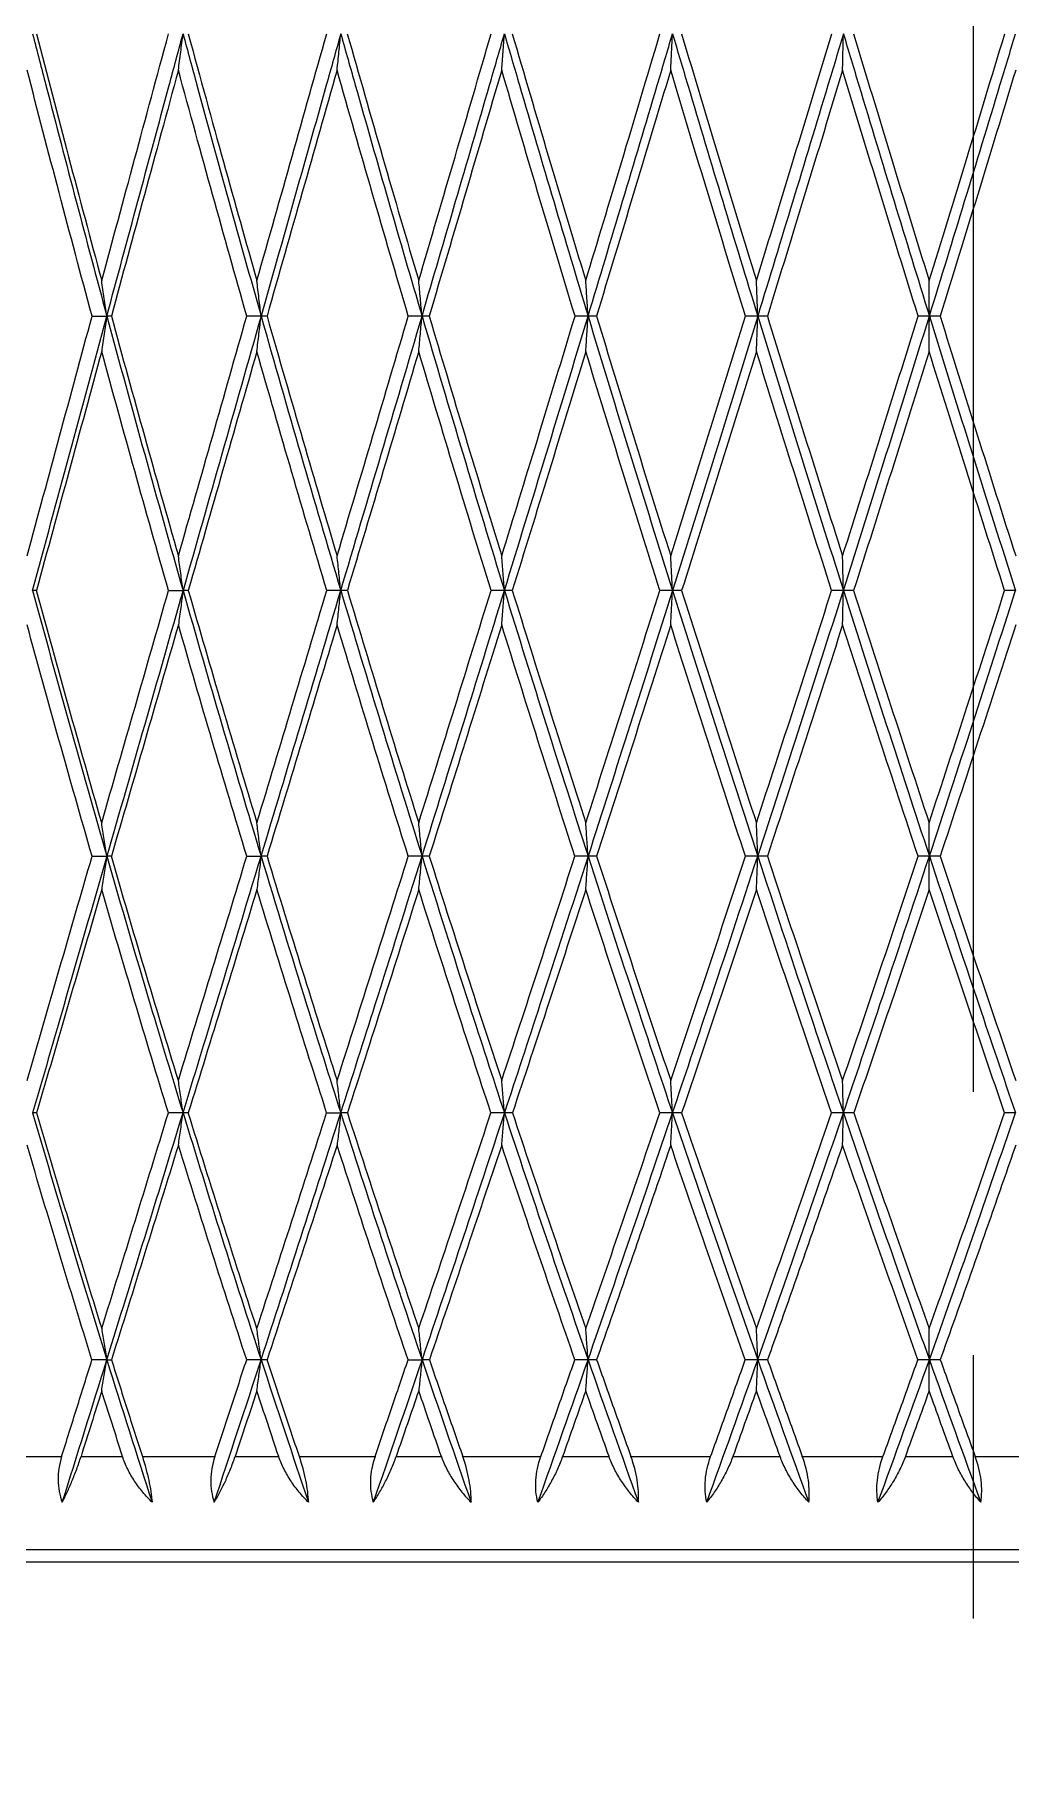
# Model space of a CAD drawing. Extents: x 4138 to 4928, y 0 to 579.
# Drawn here: x 4373.18 to 4382.45, y 386.56 to 402.95 of the extents above; entities that cross this region are included whole.
import ezdxf

# ---------------------------------------------------------------- set-up
doc = ezdxf.new("R2010")
doc.units = 0
doc.header["$LTSCALE"] = 10
doc.header["$MEASUREMENT"] = 0
doc.linetypes.add('CENTER', pattern=[2, 1.25, -0.25, 0.25, -0.25])
doc.layers.add('1', color=7, linetype='CONTINUOUS')
doc.layers.add('BODY', color=7, linetype='CONTINUOUS')

msp = doc.modelspace()

# ---------------------------------------------------------------- linework, layer by layer
at = {"layer": '1', "color": 7, "linetype": 'Continuous', "lineweight": 13}
for p, q in [((4372.791, 389.452), (4373.442, 389.452)), ((4374.208, 389.452), (4374.896, 389.452)), ((4375.698, 389.452), (4376.416, 389.452)), ((4377.249, 389.452), (4377.99, 389.452)), ((4378.845, 389.452), (4379.601, 389.452)), ((4380.471, 389.452), (4381.236, 389.452)), ((4382.112, 389.452), (4382.88, 389.452))]:
    msp.add_line(p, q, dxfattribs=at)
at = {"layer": '1', "color": 7, "linetype": 'Continuous', "lineweight": 18}
for p, q in [((4398.554, 388.564), (4365.631, 388.564)), ((4365.631, 388.452), (4398.554, 388.452))]:
    msp.add_line(p, q, dxfattribs=at)
for points, knots in [([(4373.167, 402.96), (4373.209, 402.796), (4373.441, 401.893), (4373.676, 401.002), (4373.871, 400.28)], [0, 0, 0, 0, 0.180323, 1, 1, 1, 1]), ([(4373.871, 400.28), (4374.066, 401.002), (4374.307, 401.893), (4374.55, 402.796), (4374.594, 402.96)], [0, 0, 0, 0, 0.819677, 1, 1, 1, 1]), ([(4374.594, 402.96), (4374.638, 402.796), (4374.883, 401.893), (4375.13, 401.002), (4375.335, 400.28)], [0, 0, 0, 0, 0.180323, 1, 1, 1, 1]), ([(4376.091, 402.96), (4376.045, 402.796), (4375.791, 401.893), (4375.539, 401.002), (4375.335, 400.28)], [0, 0, 0, 0, 0.180323, 1, 1, 1, 1]), ([(4376.091, 402.96), (4376.137, 402.796), (4376.392, 401.893), (4376.649, 401.002), (4376.862, 400.28)], [0, 0, 0, 0, 0.180323, 1, 1, 1, 1]), ([(4376.862, 400.28), (4377.074, 401.002), (4377.335, 401.893), (4377.597, 402.796), (4377.644, 402.96)], [0, 0, 0, 0, 0.819677, 1, 1, 1, 1]), ([(4377.644, 402.96), (4377.692, 402.796), (4377.955, 401.893), (4378.22, 401.002), (4378.438, 400.28)], [0, 0, 0, 0, 0.180323, 1, 1, 1, 1]), ([(4378.438, 400.28), (4378.656, 401.002), (4378.923, 401.893), (4379.191, 402.796), (4379.239, 402.96)], [0, 0, 0, 0, 0.819677, 1, 1, 1, 1]), ([(4379.239, 402.96), (4379.288, 402.796), (4379.556, 401.893), (4379.826, 401.002), (4380.048, 400.28)], [0, 0, 0, 0, 0.180323, 1, 1, 1, 1]), ([(4380.861, 402.96), (4380.812, 402.796), (4380.54, 401.893), (4380.269, 401.002), (4380.048, 400.28)], [0, 0, 0, 0, 0.180323, 1, 1, 1, 1]), ([(4380.861, 402.96), (4380.91, 402.796), (4381.181, 401.893), (4381.454, 401.002), (4381.677, 400.28)], [0, 0, 0, 0, 0.180323, 1, 1, 1, 1]), ([(4381.677, 400.28), (4381.9, 401.002), (4382.172, 401.893), (4382.445, 402.796), (4382.494, 402.96)], [0, 0, 0, 0, 0.819677, 1, 1, 1, 1]), ([(4373.871, 395.151), (4373.734, 394.676), (4373.498, 393.857), (4373.266, 393.054), (4373.167, 392.714)], [0, 0, 0, 0, 0.573764, 1, 1, 1, 1]), ([(4373.871, 395.151), (4374.007, 394.676), (4374.247, 393.857), (4374.49, 393.054), (4374.594, 392.714)], [0, 0, 0, 0, 0.573764, 1, 1, 1, 1]), ([(4374.594, 392.714), (4374.698, 393.054), (4374.943, 393.857), (4375.192, 394.676), (4375.335, 395.151)], [0, 0, 0, 0, 0.426236, 1, 1, 1, 1]), ([(4375.335, 395.151), (4375.478, 394.676), (4375.729, 393.857), (4375.983, 393.054), (4376.091, 392.714)], [0, 0, 0, 0, 0.573764, 1, 1, 1, 1]), ([(4376.091, 392.714), (4376.2, 393.054), (4376.455, 393.857), (4376.713, 394.676), (4376.862, 395.151)], [0, 0, 0, 0, 0.426236, 1, 1, 1, 1]), ([(4376.862, 395.151), (4377.01, 394.676), (4377.27, 393.857), (4377.532, 393.054), (4377.644, 392.714)], [0, 0, 0, 0, 0.573764, 1, 1, 1, 1]), ([(4378.438, 395.151), (4378.285, 394.676), (4378.02, 393.857), (4377.756, 393.054), (4377.644, 392.714)], [0, 0, 0, 0, 0.573764, 1, 1, 1, 1]), ([(4378.438, 395.151), (4378.59, 394.676), (4378.857, 393.857), (4379.125, 393.054), (4379.239, 392.714)], [0, 0, 0, 0, 0.573764, 1, 1, 1, 1]), ([(4379.239, 392.714), (4379.354, 393.054), (4379.623, 393.857), (4379.892, 394.676), (4380.048, 395.151)], [0, 0, 0, 0, 0.426236, 1, 1, 1, 1]), ([(4380.048, 395.151), (4380.203, 394.676), (4380.474, 393.857), (4380.745, 393.054), (4380.861, 392.714)], [0, 0, 0, 0, 0.573764, 1, 1, 1, 1]), ([(4380.861, 392.714), (4380.976, 393.054), (4381.248, 393.857), (4381.52, 394.676), (4381.677, 395.151)], [0, 0, 0, 0, 0.426236, 1, 1, 1, 1]), ([(4381.677, 395.151), (4381.833, 394.676), (4382.105, 393.857), (4382.378, 393.054), (4382.494, 392.714)], [0, 0, 0, 0, 0.573764, 1, 1, 1, 1]), ([(4373.448, 389.016), (4373.463, 389.047), (4373.479, 389.079), (4373.51, 389.146), (4373.525, 389.181), (4373.548, 389.235), (4373.555, 389.254), (4373.57, 389.292), (4373.578, 389.311), (4373.599, 389.37), (4373.613, 389.41), (4373.626, 389.452)], [0, 0, 0, 0, 0.25, 0.25, 0.5, 0.5, 0.625, 0.625, 0.75, 0.75, 1, 1, 1, 1]), ([(4374.301, 389.016), (4374.27, 389.047), (4374.24, 389.079), (4374.185, 389.146), (4374.159, 389.181), (4374.123, 389.235), (4374.111, 389.254), (4374.089, 389.292), (4374.079, 389.311), (4374.05, 389.37), (4374.033, 389.41), (4374.02, 389.452)], [0, 0, 0, 0, 0.25, 0.25, 0.5, 0.5, 0.625, 0.625, 0.75, 0.75, 1, 1, 1, 1]), ([(4374.89, 389.016), (4374.908, 389.047), (4374.926, 389.079), (4374.961, 389.146), (4374.979, 389.181), (4375.004, 389.235), (4375.012, 389.254), (4375.029, 389.292), (4375.037, 389.311), (4375.06, 389.37), (4375.075, 389.41), (4375.089, 389.452)], [0, 0, 0, 0, 0.25, 0.25, 0.5, 0.5, 0.625, 0.625, 0.75, 0.75, 1, 1, 1, 1]), ([(4375.785, 389.016), (4375.754, 389.047), (4375.725, 389.079), (4375.669, 389.146), (4375.643, 389.181), (4375.607, 389.235), (4375.595, 389.254), (4375.573, 389.292), (4375.563, 389.311), (4375.533, 389.37), (4375.516, 389.41), (4375.502, 389.452)], [0, 0, 0, 0, 0.25, 0.25, 0.5, 0.5, 0.625, 0.625, 0.75, 0.75, 1, 1, 1, 1]), ([(4376.399, 389.016), (4376.42, 389.047), (4376.44, 389.079), (4376.48, 389.146), (4376.499, 389.181), (4376.526, 389.235), (4376.535, 389.254), (4376.553, 389.292), (4376.562, 389.311), (4376.587, 389.37), (4376.602, 389.41), (4376.617, 389.452)], [0, 0, 0, 0, 0.25, 0.25, 0.5, 0.5, 0.625, 0.625, 0.75, 0.75, 1, 1, 1, 1]), ([(4377.046, 389.452), (4377.06, 389.41), (4377.078, 389.37), (4377.117, 389.292), (4377.139, 389.255), (4377.175, 389.2), (4377.188, 389.182), (4377.214, 389.147), (4377.227, 389.13), (4377.269, 389.079), (4377.298, 389.047), (4377.328, 389.016)], [0, 0, 0, 0, 0.25, 0.25, 0.5, 0.5, 0.625, 0.625, 0.75, 0.75, 1, 1, 1, 1]), ([(4378.196, 389.452), (4378.181, 389.41), (4378.165, 389.37), (4378.13, 389.292), (4378.111, 389.255), (4378.081, 389.2), (4378.071, 389.182), (4378.05, 389.147), (4378.04, 389.13), (4378.007, 389.079), (4377.985, 389.047), (4377.962, 389.016)], [0, 0, 0, 0, 0.25, 0.25, 0.5, 0.5, 0.625, 0.625, 0.75, 0.75, 1, 1, 1, 1]), ([(4378.916, 389.016), (4378.886, 389.047), (4378.858, 389.079), (4378.804, 389.146), (4378.779, 389.181), (4378.743, 389.235), (4378.731, 389.254), (4378.709, 389.292), (4378.699, 389.311), (4378.669, 389.37), (4378.651, 389.41), (4378.637, 389.452)], [0, 0, 0, 0, 0.25, 0.25, 0.5, 0.5, 0.625, 0.625, 0.75, 0.75, 1, 1, 1, 1]), ([(4379.812, 389.452), (4379.797, 389.41), (4379.78, 389.37), (4379.743, 389.292), (4379.723, 389.255), (4379.692, 389.2), (4379.681, 389.182), (4379.659, 389.147), (4379.647, 389.13), (4379.612, 389.079), (4379.588, 389.047), (4379.564, 389.016)], [0, 0, 0, 0, 0.25, 0.25, 0.5, 0.5, 0.625, 0.625, 0.75, 0.75, 1, 1, 1, 1]), ([(4380.533, 389.016), (4380.505, 389.047), (4380.477, 389.079), (4380.425, 389.146), (4380.4, 389.181), (4380.365, 389.235), (4380.354, 389.254), (4380.332, 389.292), (4380.322, 389.311), (4380.292, 389.37), (4380.275, 389.41), (4380.26, 389.452)], [0, 0, 0, 0, 0.25, 0.25, 0.5, 0.5, 0.625, 0.625, 0.75, 0.75, 1, 1, 1, 1]), ([(4381.449, 389.452), (4381.434, 389.41), (4381.416, 389.37), (4381.379, 389.292), (4381.358, 389.255), (4381.325, 389.2), (4381.313, 389.182), (4381.29, 389.147), (4381.278, 389.13), (4381.241, 389.079), (4381.215, 389.047), (4381.189, 389.016)], [0, 0, 0, 0, 0.25, 0.25, 0.5, 0.5, 0.625, 0.625, 0.75, 0.75, 1, 1, 1, 1]), ([(4382.165, 389.016), (4382.138, 389.047), (4382.112, 389.079), (4382.062, 389.146), (4382.038, 389.181), (4382.004, 389.235), (4381.993, 389.254), (4381.971, 389.292), (4381.961, 389.311), (4381.932, 389.37), (4381.915, 389.41), (4381.9, 389.452)], [0, 0, 0, 0, 0.25, 0.25, 0.5, 0.5, 0.625, 0.625, 0.75, 0.75, 1, 1, 1, 1])]:
    msp.add_open_spline(points, degree=3, knots=knots, dxfattribs=at)
for points in [[(4373.203, 402.96), (4373.303, 402.573), (4373.506, 401.795), (4373.716, 401.01), (4373.822, 400.616)], [(4373.822, 400.616), (4373.925, 400.994), (4374.133, 401.762), (4374.347, 402.556), (4374.456, 402.96)], [(4374.55, 402.616), (4374.557, 402.673), (4374.572, 402.787), (4374.587, 402.902), (4374.594, 402.96)], [(4374.643, 402.96), (4374.757, 402.541), (4374.98, 401.731), (4375.192, 400.978), (4375.295, 400.616)], [(4375.295, 400.616), (4375.407, 401.011), (4375.63, 401.797), (4375.849, 402.574), (4375.958, 402.96)], [(4376.056, 402.616), (4376.062, 402.673), (4376.074, 402.787), (4376.085, 402.902), (4376.091, 402.96)], [(4376.153, 402.96), (4376.264, 402.571), (4376.487, 401.791), (4376.715, 401.008), (4376.831, 400.616)], [(4376.831, 400.616), (4376.946, 401.008), (4377.176, 401.791), (4377.404, 402.57), (4377.518, 402.96)], [(4377.618, 402.616), (4377.623, 402.673), (4377.631, 402.787), (4377.64, 402.902), (4377.644, 402.96)], [(4377.719, 402.96), (4377.83, 402.578), (4378.058, 401.807), (4378.295, 401.016), (4378.416, 400.616)], [(4378.416, 400.616), (4378.526, 400.979), (4378.753, 401.733), (4378.995, 402.542), (4379.12, 402.96)], [(4379.222, 402.616), (4379.225, 402.673), (4379.231, 402.787), (4379.236, 402.902), (4379.239, 402.96)], [(4379.325, 402.96), (4379.445, 402.559), (4379.683, 401.767), (4379.919, 400.996), (4380.035, 400.616)], [(4380.035, 400.616), (4380.156, 401.008), (4380.396, 401.791), (4380.632, 402.571), (4380.75, 402.96)], [(4380.853, 402.616), (4380.855, 402.673), (4380.857, 402.787), (4380.859, 402.902), (4380.861, 402.96)], [(4380.957, 402.96), (4381.076, 402.567), (4381.314, 401.783), (4381.554, 401.004), (4381.674, 400.616)], [(4381.674, 400.616), (4381.791, 400.993), (4382.028, 401.761), (4382.27, 402.556), (4382.392, 402.96)], [(4373.731, 400.28), (4373.625, 400.671), (4373.416, 401.453), (4373.214, 402.229), (4373.114, 402.616)], [(4374.55, 402.616), (4374.441, 402.216), (4374.226, 401.426), (4374.017, 400.658), (4373.914, 400.28)], [(4375.199, 400.28), (4375.091, 400.659), (4374.875, 401.429), (4374.658, 402.217), (4374.55, 402.616)], [(4376.056, 402.616), (4375.947, 402.232), (4375.727, 401.459), (4375.503, 400.675), (4375.391, 400.28)], [(4376.732, 400.28), (4376.617, 400.669), (4376.389, 401.449), (4376.166, 402.227), (4376.056, 402.616)], [(4377.618, 402.616), (4377.504, 402.227), (4377.275, 401.448), (4377.046, 400.669), (4376.93, 400.28)], [(4378.314, 400.28), (4378.193, 400.678), (4377.957, 401.465), (4377.73, 402.235), (4377.618, 402.616)], [(4379.222, 402.616), (4379.103, 402.217), (4378.866, 401.429), (4378.633, 400.66), (4378.518, 400.28)], [(4379.932, 400.28), (4379.815, 400.658), (4379.58, 401.425), (4379.342, 402.215), (4379.222, 402.616)], [(4380.853, 402.616), (4380.736, 402.228), (4380.5, 401.451), (4380.26, 400.67), (4380.139, 400.28)], [(4381.57, 400.28), (4381.448, 400.671), (4381.208, 401.451), (4380.971, 402.228), (4380.853, 402.616)], [(4382.496, 402.616), (4382.375, 402.218), (4382.135, 401.43), (4381.897, 400.66), (4381.779, 400.28)], [(4373.871, 400.28), (4373.863, 400.335), (4373.847, 400.447), (4373.83, 400.56), (4373.822, 400.616)], [(4375.335, 400.28), (4375.328, 400.335), (4375.315, 400.447), (4375.301, 400.56), (4375.295, 400.616)], [(4376.862, 400.28), (4376.857, 400.335), (4376.846, 400.447), (4376.836, 400.56), (4376.831, 400.616)], [(4378.438, 400.28), (4378.434, 400.335), (4378.427, 400.447), (4378.42, 400.56), (4378.416, 400.616)], [(4380.048, 400.28), (4380.046, 400.335), (4380.042, 400.447), (4380.038, 400.56), (4380.035, 400.616)], [(4381.677, 400.28), (4381.676, 400.335), (4381.675, 400.447), (4381.675, 400.56), (4381.674, 400.616)], [(4373.114, 398.002), (4373.217, 398.38), (4373.422, 399.137), (4373.628, 399.898), (4373.731, 400.28)], [(4373.167, 397.674), (4373.398, 398.53), (4373.633, 399.398), (4373.871, 400.28)], [(4373.731, 400.28), (4373.754, 400.28), (4373.801, 400.28), (4373.848, 400.28), (4373.871, 400.28)], [(4373.871, 400.28), (4373.863, 400.223), (4373.847, 400.111), (4373.83, 400), (4373.822, 399.944)], [(4373.871, 400.28), (4374.109, 399.398), (4374.35, 398.53), (4374.594, 397.674)], [(4373.914, 400.28), (4373.907, 400.28), (4373.892, 400.28), (4373.878, 400.28), (4373.871, 400.28)], [(4373.914, 400.28), (4374.017, 399.9), (4374.227, 399.141), (4374.441, 398.382), (4374.55, 398.002)], [(4374.55, 398.002), (4374.659, 398.383), (4374.876, 399.143), (4375.091, 399.901), (4375.199, 400.28)], [(4375.335, 400.28), (4375.085, 399.398), (4374.838, 398.53), (4374.594, 397.674)], [(4375.335, 400.28), (4375.312, 400.28), (4375.267, 400.28), (4375.222, 400.28), (4375.199, 400.28)], [(4375.295, 399.944), (4375.301, 400), (4375.315, 400.111), (4375.328, 400.223), (4375.335, 400.28)], [(4375.335, 400.28), (4375.584, 399.398), (4375.837, 398.53), (4376.091, 397.674)], [(4375.391, 400.28), (4375.381, 400.28), (4375.363, 400.28), (4375.344, 400.28), (4375.335, 400.28)], [(4375.391, 400.28), (4375.507, 399.874), (4375.734, 399.089), (4375.95, 398.356), (4376.056, 398.002)], [(4376.056, 398.002), (4376.17, 398.385), (4376.397, 399.147), (4376.62, 399.903), (4376.732, 400.28)], [(4376.091, 397.674), (4376.346, 398.53), (4376.603, 399.398), (4376.862, 400.28)], [(4376.862, 400.28), (4376.84, 400.28), (4376.797, 400.28), (4376.753, 400.28), (4376.732, 400.28)], [(4376.831, 399.944), (4376.836, 400), (4376.846, 400.111), (4376.857, 400.223), (4376.862, 400.28)], [(4376.862, 400.28), (4377.121, 399.398), (4377.382, 398.53), (4377.644, 397.674)], [(4376.93, 400.28), (4376.919, 400.28), (4376.896, 400.28), (4376.873, 400.28), (4376.862, 400.28)], [(4376.93, 400.28), (4377.042, 399.902), (4377.269, 399.145), (4377.501, 398.384), (4377.618, 398.002)], [(4377.618, 398.002), (4377.728, 398.357), (4377.953, 399.092), (4378.192, 399.876), (4378.314, 400.28)], [(4377.644, 397.674), (4377.907, 398.53), (4378.172, 399.398), (4378.438, 400.28)], [(4378.438, 400.28), (4378.417, 400.28), (4378.376, 400.28), (4378.335, 400.28), (4378.314, 400.28)], [(4378.416, 399.944), (4378.42, 400), (4378.427, 400.111), (4378.434, 400.223), (4378.438, 400.28)], [(4378.438, 400.28), (4378.703, 399.398), (4378.971, 398.53), (4379.239, 397.674)], [(4378.518, 400.28), (4378.505, 400.28), (4378.478, 400.28), (4378.451, 400.28), (4378.438, 400.28)], [(4378.518, 400.28), (4378.634, 399.898), (4378.867, 399.137), (4379.103, 398.38), (4379.222, 398.002)], [(4379.222, 398.002), (4379.342, 398.382), (4379.579, 399.141), (4379.815, 399.9), (4379.932, 400.28)], [(4380.048, 400.28), (4379.777, 399.398), (4379.508, 398.53), (4379.239, 397.674)], [(4380.048, 400.28), (4380.028, 400.28), (4379.99, 400.28), (4379.951, 400.28), (4379.932, 400.28)], [(4380.035, 399.944), (4380.038, 400), (4380.042, 400.111), (4380.046, 400.223), (4380.048, 400.28)], [(4380.048, 400.28), (4380.318, 399.398), (4380.589, 398.53), (4380.861, 397.674)], [(4380.139, 400.28), (4380.124, 400.28), (4380.093, 400.28), (4380.063, 400.28), (4380.048, 400.28)], [(4380.139, 400.28), (4380.256, 399.902), (4380.492, 399.144), (4380.732, 398.383), (4380.853, 398.002)], [(4380.853, 398.002), (4380.974, 398.38), (4381.213, 399.138), (4381.451, 399.898), (4381.57, 400.28)], [(4380.861, 397.674), (4381.132, 398.53), (4381.404, 399.398), (4381.677, 400.28)], [(4381.677, 400.28), (4381.659, 400.28), (4381.623, 400.28), (4381.588, 400.28), (4381.57, 400.28)], [(4381.674, 399.944), (4381.675, 400), (4381.675, 400.111), (4381.676, 400.223), (4381.677, 400.28)], [(4381.779, 400.28), (4381.762, 400.28), (4381.728, 400.28), (4381.694, 400.28), (4381.677, 400.28)], [(4381.677, 400.28), (4381.949, 399.398), (4382.221, 398.53), (4382.494, 397.674)], [(4381.779, 400.28), (4381.894, 399.908), (4382.129, 399.157), (4382.372, 398.39), (4382.496, 398.002)], [(4373.822, 399.944), (4373.719, 399.565), (4373.513, 398.809), (4373.306, 398.052), (4373.203, 397.674)], [(4374.456, 397.674), (4374.348, 398.053), (4374.134, 398.809), (4373.925, 399.566), (4373.822, 399.944)], [(4375.295, 399.944), (4375.187, 399.567), (4374.97, 398.811), (4374.753, 398.054), (4374.644, 397.674)], [(4375.958, 397.674), (4375.848, 398.043), (4375.627, 398.79), (4375.406, 399.556), (4375.295, 399.944)], [(4376.831, 399.944), (4376.719, 399.568), (4376.495, 398.814), (4376.268, 398.055), (4376.154, 397.674)], [(4377.517, 397.674), (4377.4, 398.054), (4377.169, 398.812), (4376.943, 399.567), (4376.831, 399.944)], [(4378.416, 399.944), (4378.298, 399.556), (4378.064, 398.79), (4377.833, 398.043), (4377.719, 397.674)], [(4379.119, 397.674), (4379, 398.051), (4378.765, 398.806), (4378.532, 399.564), (4378.416, 399.944)], [(4380.035, 399.944), (4379.918, 399.566), (4379.683, 398.809), (4379.445, 398.053), (4379.326, 397.674)], [(4380.749, 397.674), (4380.628, 398.054), (4380.388, 398.812), (4380.152, 399.567), (4380.035, 399.944)], [(4381.674, 399.944), (4381.557, 399.567), (4381.32, 398.813), (4381.079, 398.054), (4380.958, 397.674)], [(4382.391, 397.674), (4382.267, 398.063), (4382.023, 398.83), (4381.789, 399.576), (4381.674, 399.944)], [(4374.594, 397.674), (4374.587, 397.729), (4374.572, 397.838), (4374.557, 397.947), (4374.55, 398.002)], [(4376.091, 397.674), (4376.085, 397.729), (4376.074, 397.838), (4376.062, 397.947), (4376.056, 398.002)], [(4377.644, 397.674), (4377.64, 397.729), (4377.631, 397.838), (4377.623, 397.947), (4377.618, 398.002)], [(4379.239, 397.674), (4379.236, 397.729), (4379.231, 397.838), (4379.225, 397.947), (4379.222, 398.002)], [(4380.861, 397.674), (4380.859, 397.729), (4380.857, 397.838), (4380.855, 397.947), (4380.853, 398.002)], [(4373.167, 397.674), (4373.398, 396.819), (4373.633, 395.978), (4373.871, 395.151)], [(4373.203, 397.674), (4373.197, 397.674), (4373.185, 397.674), (4373.173, 397.674), (4373.167, 397.674)], [(4373.822, 395.468), (4373.716, 395.838), (4373.506, 396.576), (4373.303, 397.309), (4373.203, 397.674)], [(4373.822, 395.468), (4373.927, 395.833), (4374.138, 396.565), (4374.35, 397.303), (4374.456, 397.674)], [(4374.594, 397.674), (4374.35, 396.819), (4374.109, 395.978), (4373.871, 395.151)], [(4374.456, 397.674), (4374.479, 397.674), (4374.525, 397.674), (4374.571, 397.674), (4374.594, 397.674)], [(4374.594, 397.674), (4374.587, 397.62), (4374.572, 397.511), (4374.557, 397.402), (4374.55, 397.348)], [(4374.594, 397.674), (4374.838, 396.819), (4375.085, 395.978), (4375.335, 395.151)], [(4374.644, 397.674), (4374.635, 397.674), (4374.619, 397.674), (4374.602, 397.674), (4374.594, 397.674)], [(4374.644, 397.674), (4374.749, 397.309), (4374.963, 396.576), (4375.183, 395.838), (4375.295, 395.468)], [(4375.295, 395.468), (4375.406, 395.836), (4375.628, 396.572), (4375.848, 397.307), (4375.958, 397.674)], [(4375.335, 395.151), (4375.584, 395.978), (4375.837, 396.819), (4376.091, 397.674)], [(4376.091, 397.674), (4376.069, 397.674), (4376.025, 397.674), (4375.98, 397.674), (4375.958, 397.674)], [(4376.056, 397.348), (4376.062, 397.402), (4376.074, 397.511), (4376.085, 397.62), (4376.091, 397.674)], [(4376.091, 397.674), (4376.346, 396.819), (4376.603, 395.978), (4376.862, 395.151)], [(4376.154, 397.674), (4376.143, 397.674), (4376.122, 397.674), (4376.102, 397.674), (4376.091, 397.674)], [(4376.154, 397.674), (4376.266, 397.301), (4376.491, 396.559), (4376.717, 395.83), (4376.831, 395.468)], [(4376.831, 395.468), (4376.944, 395.831), (4377.172, 396.561), (4377.402, 397.301), (4377.517, 397.674)], [(4376.862, 395.151), (4377.121, 395.978), (4377.382, 396.819), (4377.644, 397.674)], [(4377.644, 397.674), (4377.623, 397.674), (4377.581, 397.674), (4377.538, 397.674), (4377.517, 397.674)], [(4377.618, 397.348), (4377.623, 397.402), (4377.631, 397.511), (4377.64, 397.62), (4377.644, 397.674)], [(4377.644, 397.674), (4377.907, 396.819), (4378.172, 395.978), (4378.438, 395.151)], [(4377.719, 397.674), (4377.707, 397.674), (4377.682, 397.674), (4377.657, 397.674), (4377.644, 397.674)], [(4377.719, 397.674), (4377.833, 397.308), (4378.063, 396.573), (4378.297, 395.837), (4378.416, 395.468)], [(4378.416, 395.468), (4378.533, 395.833), (4378.768, 396.565), (4379.002, 397.304), (4379.119, 397.674)], [(4379.239, 397.674), (4378.971, 396.819), (4378.703, 395.978), (4378.438, 395.151)], [(4379.239, 397.674), (4379.219, 397.674), (4379.179, 397.674), (4379.139, 397.674), (4379.119, 397.674)], [(4379.222, 397.348), (4379.225, 397.402), (4379.231, 397.511), (4379.236, 397.62), (4379.239, 397.674)], [(4379.239, 397.674), (4379.508, 396.819), (4379.777, 395.978), (4380.048, 395.151)], [(4379.326, 397.674), (4379.311, 397.674), (4379.282, 397.674), (4379.254, 397.674), (4379.239, 397.674)], [(4379.326, 397.674), (4379.442, 397.307), (4379.677, 396.571), (4379.915, 395.836), (4380.035, 395.468)], [(4380.035, 395.468), (4380.157, 395.839), (4380.397, 396.577), (4380.632, 397.309), (4380.749, 397.674)], [(4380.048, 395.151), (4380.318, 395.978), (4380.589, 396.819), (4380.861, 397.674)], [(4380.861, 397.674), (4380.842, 397.674), (4380.805, 397.674), (4380.768, 397.674), (4380.749, 397.674)], [(4380.853, 397.348), (4380.855, 397.402), (4380.857, 397.511), (4380.859, 397.62), (4380.861, 397.674)], [(4380.861, 397.674), (4381.132, 396.819), (4381.404, 395.978), (4381.677, 395.151)], [(4380.958, 397.674), (4380.942, 397.674), (4380.909, 397.674), (4380.877, 397.674), (4380.861, 397.674)], [(4380.958, 397.674), (4381.075, 397.31), (4381.311, 396.577), (4381.552, 395.839), (4381.674, 395.468)], [(4381.674, 395.468), (4381.796, 395.838), (4382.037, 396.575), (4382.274, 397.309), (4382.391, 397.674)], [(4381.677, 395.151), (4381.949, 395.978), (4382.221, 396.819), (4382.494, 397.674)], [(4382.494, 397.674), (4382.477, 397.674), (4382.442, 397.674), (4382.408, 397.674), (4382.391, 397.674)], [(4373.731, 395.151), (4373.624, 395.521), (4373.415, 396.257), (4373.213, 396.986), (4373.114, 397.348)], [(4374.55, 397.348), (4374.443, 396.978), (4374.231, 396.242), (4374.02, 395.513), (4373.914, 395.151)], [(4375.199, 395.151), (4375.088, 395.516), (4374.869, 396.247), (4374.656, 396.981), (4374.55, 397.348)], [(4376.056, 397.348), (4375.946, 396.982), (4375.725, 396.25), (4375.503, 395.517), (4375.391, 395.151)], [(4376.731, 395.151), (4376.619, 395.507), (4376.395, 396.229), (4376.169, 396.972), (4376.056, 397.348)], [(4377.618, 397.348), (4377.501, 396.972), (4377.27, 396.229), (4377.043, 395.507), (4376.931, 395.151)], [(4378.313, 395.151), (4378.195, 395.517), (4377.961, 396.25), (4377.732, 396.982), (4377.618, 397.348)], [(4379.222, 397.348), (4379.105, 396.979), (4378.871, 396.243), (4378.636, 395.514), (4378.519, 395.151)], [(4379.931, 395.151), (4379.811, 395.516), (4379.573, 396.248), (4379.339, 396.981), (4379.222, 397.348)], [(4380.853, 397.348), (4380.737, 396.985), (4380.502, 396.256), (4380.261, 395.52), (4380.14, 395.151)], [(4381.569, 395.151), (4381.447, 395.52), (4381.206, 396.255), (4380.97, 396.985), (4380.853, 397.348)], [(4382.496, 397.348), (4382.379, 396.984), (4382.142, 396.253), (4381.901, 395.519), (4381.779, 395.151)], [(4373.871, 395.151), (4373.863, 395.203), (4373.847, 395.309), (4373.83, 395.415), (4373.822, 395.468)], [(4375.335, 395.151), (4375.328, 395.203), (4375.315, 395.309), (4375.301, 395.415), (4375.295, 395.468)], [(4376.862, 395.151), (4376.857, 395.203), (4376.846, 395.309), (4376.836, 395.415), (4376.831, 395.468)], [(4378.438, 395.151), (4378.434, 395.203), (4378.427, 395.309), (4378.42, 395.415), (4378.416, 395.468)], [(4380.048, 395.151), (4380.046, 395.203), (4380.042, 395.309), (4380.038, 395.415), (4380.035, 395.468)], [(4381.677, 395.151), (4381.676, 395.203), (4381.675, 395.309), (4381.675, 395.415), (4381.674, 395.468)], [(4373.114, 393.021), (4373.215, 393.37), (4373.419, 394.073), (4373.626, 394.789), (4373.731, 395.151)], [(4373.731, 395.151), (4373.754, 395.151), (4373.801, 395.151), (4373.848, 395.151), (4373.871, 395.151)], [(4373.871, 395.151), (4373.863, 395.098), (4373.847, 394.992), (4373.83, 394.887), (4373.822, 394.834)], [(4373.914, 395.151), (4373.907, 395.151), (4373.893, 395.151), (4373.878, 395.151), (4373.871, 395.151)], [(4374.55, 393.021), (4374.441, 393.376), (4374.226, 394.085), (4374.017, 394.795), (4373.914, 395.151)], [(4374.55, 393.021), (4374.658, 393.375), (4374.874, 394.083), (4375.091, 394.794), (4375.199, 395.151)], [(4375.199, 395.151), (4375.221, 395.151), (4375.267, 395.151), (4375.312, 395.151), (4375.335, 395.151)], [(4375.335, 395.151), (4375.328, 395.098), (4375.315, 394.992), (4375.301, 394.887), (4375.295, 394.834)], [(4375.391, 395.151), (4375.382, 395.151), (4375.363, 395.151), (4375.344, 395.151), (4375.335, 395.151)], [(4375.391, 395.151), (4375.502, 394.785), (4375.725, 394.065), (4375.946, 393.366), (4376.056, 393.021)], [(4376.056, 393.021), (4376.17, 393.38), (4376.398, 394.093), (4376.621, 394.799), (4376.731, 395.151)], [(4376.862, 395.151), (4376.84, 395.151), (4376.796, 395.151), (4376.753, 395.151), (4376.731, 395.151)], [(4376.831, 394.834), (4376.836, 394.887), (4376.846, 394.992), (4376.857, 395.098), (4376.862, 395.151)], [(4376.931, 395.151), (4376.919, 395.151), (4376.896, 395.151), (4376.873, 395.151), (4376.862, 395.151)], [(4376.931, 395.151), (4377.042, 394.798), (4377.268, 394.091), (4377.5, 393.379), (4377.618, 393.021)], [(4377.618, 393.021), (4377.733, 393.369), (4377.963, 394.071), (4378.196, 394.788), (4378.313, 395.151)], [(4378.438, 395.151), (4378.417, 395.151), (4378.376, 395.151), (4378.334, 395.151), (4378.313, 395.151)], [(4378.416, 394.834), (4378.42, 394.887), (4378.427, 394.992), (4378.434, 395.098), (4378.438, 395.151)], [(4378.519, 395.151), (4378.505, 395.151), (4378.478, 395.151), (4378.451, 395.151), (4378.438, 395.151)], [(4378.519, 395.151), (4378.634, 394.795), (4378.866, 394.085), (4379.103, 393.376), (4379.222, 393.021)], [(4379.222, 393.021), (4379.342, 393.376), (4379.58, 394.086), (4379.815, 394.796), (4379.931, 395.151)], [(4380.048, 395.151), (4380.028, 395.151), (4379.989, 395.151), (4379.951, 395.151), (4379.931, 395.151)], [(4380.035, 394.834), (4380.038, 394.887), (4380.042, 394.992), (4380.046, 395.098), (4380.048, 395.151)], [(4380.14, 395.151), (4380.124, 395.151), (4380.094, 395.151), (4380.063, 395.151), (4380.048, 395.151)], [(4380.14, 395.151), (4380.259, 394.787), (4380.498, 394.069), (4380.735, 393.368), (4380.853, 393.021)], [(4380.853, 393.021), (4380.975, 393.376), (4381.215, 394.086), (4381.452, 394.796), (4381.569, 395.151)], [(4381.677, 395.151), (4381.659, 395.151), (4381.623, 395.151), (4381.587, 395.151), (4381.569, 395.151)], [(4381.674, 394.834), (4381.675, 394.887), (4381.675, 394.992), (4381.676, 395.098), (4381.677, 395.151)], [(4381.779, 395.151), (4381.762, 395.151), (4381.728, 395.151), (4381.694, 395.151), (4381.677, 395.151)], [(4381.779, 395.151), (4381.897, 394.795), (4382.134, 394.085), (4382.375, 393.376), (4382.496, 393.021)], [(4373.822, 394.834), (4373.718, 394.475), (4373.51, 393.762), (4373.306, 393.061), (4373.204, 392.714)], [(4374.455, 392.714), (4374.347, 393.067), (4374.133, 393.774), (4373.925, 394.481), (4373.822, 394.834)], [(4375.295, 394.834), (4375.187, 394.479), (4374.97, 393.771), (4374.753, 393.066), (4374.644, 392.714)], [(4375.957, 392.714), (4375.848, 393.056), (4375.627, 393.752), (4375.406, 394.47), (4375.295, 394.834)], [(4376.831, 394.834), (4376.716, 394.47), (4376.488, 393.753), (4376.265, 393.057), (4376.154, 392.714)], [(4377.516, 392.714), (4377.403, 393.057), (4377.175, 393.753), (4376.946, 394.47), (4376.831, 394.834)], [(4378.416, 394.834), (4378.299, 394.473), (4378.066, 393.759), (4377.835, 393.06), (4377.72, 392.714)], [(4379.118, 392.714), (4378.999, 393.067), (4378.763, 393.772), (4378.531, 394.48), (4378.416, 394.834)], [(4380.035, 394.834), (4379.919, 394.48), (4379.684, 393.773), (4379.446, 393.067), (4379.326, 392.714)], [(4380.748, 392.714), (4380.63, 393.06), (4380.393, 393.758), (4380.155, 394.473), (4380.035, 394.834)], [(4381.674, 394.834), (4381.557, 394.48), (4381.32, 393.773), (4381.08, 393.067), (4380.959, 392.714)], [(4382.391, 392.714), (4382.269, 393.067), (4382.029, 393.774), (4381.792, 394.481), (4381.674, 394.834)], [(4374.594, 392.714), (4374.587, 392.765), (4374.572, 392.867), (4374.557, 392.97), (4374.55, 393.021)], [(4376.091, 392.714), (4376.085, 392.765), (4376.074, 392.867), (4376.062, 392.97), (4376.056, 393.021)], [(4377.644, 392.714), (4377.64, 392.765), (4377.631, 392.867), (4377.623, 392.97), (4377.618, 393.021)], [(4379.239, 392.714), (4379.236, 392.765), (4379.231, 392.867), (4379.225, 392.97), (4379.222, 393.021)], [(4380.861, 392.714), (4380.859, 392.765), (4380.857, 392.867), (4380.855, 392.97), (4380.853, 393.021)], [(4373.167, 392.714), (4373.398, 391.917), (4373.633, 391.135), (4373.871, 390.37)], [(4373.204, 392.714), (4373.198, 392.714), (4373.185, 392.714), (4373.173, 392.714), (4373.167, 392.714)], [(4373.204, 392.714), (4373.304, 392.371), (4373.508, 391.686), (4373.717, 391.006), (4373.822, 390.667)], [(4373.822, 390.667), (4373.928, 391.005), (4374.138, 391.685), (4374.35, 392.37), (4374.455, 392.714)], [(4373.871, 390.37), (4374.109, 391.135), (4374.35, 391.917), (4374.594, 392.714)], [(4374.594, 392.714), (4374.571, 392.714), (4374.525, 392.714), (4374.478, 392.714), (4374.455, 392.714)], [(4374.55, 392.408), (4374.557, 392.459), (4374.572, 392.56), (4374.587, 392.663), (4374.594, 392.714)], [(4374.594, 392.714), (4374.838, 391.917), (4375.085, 391.135), (4375.335, 390.37)], [(4374.644, 392.714), (4374.636, 392.714), (4374.619, 392.714), (4374.602, 392.714), (4374.594, 392.714)], [(4375.295, 390.667), (4375.184, 391.006), (4374.965, 391.686), (4374.75, 392.371), (4374.644, 392.714)], [(4375.295, 390.667), (4375.406, 391.006), (4375.627, 391.687), (4375.847, 392.371), (4375.957, 392.714)], [(4375.335, 390.37), (4375.584, 391.135), (4375.837, 391.917), (4376.091, 392.714)], [(4375.957, 392.714), (4375.98, 392.714), (4376.024, 392.714), (4376.069, 392.714), (4376.091, 392.714)], [(4376.091, 392.714), (4376.085, 392.663), (4376.074, 392.56), (4376.062, 392.459), (4376.056, 392.408)], [(4376.091, 392.714), (4376.346, 391.917), (4376.603, 391.135), (4376.862, 390.37)], [(4376.154, 392.714), (4376.144, 392.714), (4376.123, 392.714), (4376.102, 392.714), (4376.091, 392.714)], [(4376.154, 392.714), (4376.267, 392.364), (4376.493, 391.673), (4376.718, 391), (4376.831, 390.667)], [(4376.831, 390.667), (4376.942, 390.996), (4377.168, 391.666), (4377.399, 392.361), (4377.516, 392.714)], [(4377.644, 392.714), (4377.382, 391.917), (4377.121, 391.135), (4376.862, 390.37)], [(4377.644, 392.714), (4377.623, 392.714), (4377.58, 392.714), (4377.538, 392.714), (4377.516, 392.714)], [(4377.618, 392.408), (4377.623, 392.459), (4377.631, 392.56), (4377.64, 392.663), (4377.644, 392.714)], [(4377.644, 392.714), (4377.907, 391.917), (4378.172, 391.135), (4378.438, 390.37)], [(4377.72, 392.714), (4377.707, 392.714), (4377.682, 392.714), (4377.657, 392.714), (4377.644, 392.714)], [(4377.72, 392.714), (4377.834, 392.371), (4378.064, 391.687), (4378.298, 391.006), (4378.416, 390.667)], [(4378.416, 390.667), (4378.534, 391.006), (4378.769, 391.686), (4379.002, 392.37), (4379.118, 392.714)], [(4378.438, 390.37), (4378.703, 391.135), (4378.971, 391.917), (4379.239, 392.714)], [(4379.239, 392.714), (4379.219, 392.714), (4379.179, 392.714), (4379.139, 392.714), (4379.118, 392.714)], [(4379.222, 392.408), (4379.225, 392.459), (4379.231, 392.56), (4379.236, 392.663), (4379.239, 392.714)], [(4379.239, 392.714), (4379.508, 391.917), (4379.777, 391.135), (4380.048, 390.37)], [(4379.326, 392.714), (4379.312, 392.714), (4379.283, 392.714), (4379.254, 392.714), (4379.239, 392.714)], [(4379.326, 392.714), (4379.443, 392.37), (4379.678, 391.685), (4379.916, 391.005), (4380.035, 390.667)], [(4380.035, 390.667), (4380.155, 391.006), (4380.394, 391.686), (4380.631, 392.371), (4380.748, 392.714)], [(4380.048, 390.37), (4380.318, 391.135), (4380.589, 391.917), (4380.861, 392.714)], [(4380.861, 392.714), (4380.842, 392.714), (4380.804, 392.714), (4380.767, 392.714), (4380.748, 392.714)], [(4380.853, 392.408), (4380.855, 392.459), (4380.857, 392.56), (4380.859, 392.663), (4380.861, 392.714)], [(4380.861, 392.714), (4381.132, 391.917), (4381.404, 391.135), (4381.677, 390.37)], [(4380.959, 392.714), (4380.942, 392.714), (4380.91, 392.714), (4380.877, 392.714), (4380.861, 392.714)], [(4380.959, 392.714), (4381.078, 392.367), (4381.316, 391.678), (4381.555, 391.002), (4381.674, 390.667)], [(4381.674, 390.667), (4381.795, 391.005), (4382.035, 391.685), (4382.272, 392.37), (4382.391, 392.714)], [(4381.677, 390.37), (4381.949, 391.135), (4382.221, 391.917), (4382.494, 392.714)], [(4382.494, 392.714), (4382.476, 392.714), (4382.442, 392.714), (4382.408, 392.714), (4382.391, 392.714)], [(4373.73, 390.37), (4373.625, 390.708), (4373.417, 391.385), (4373.214, 392.066), (4373.114, 392.408)], [(4374.55, 392.408), (4374.444, 392.066), (4374.232, 391.384), (4374.021, 390.707), (4373.915, 390.37)], [(4375.198, 390.37), (4375.088, 390.706), (4374.87, 391.382), (4374.656, 392.065), (4374.55, 392.408)], [(4376.056, 392.408), (4375.943, 392.057), (4375.719, 391.367), (4375.5, 390.699), (4375.392, 390.37)], [(4376.73, 390.37), (4376.617, 390.702), (4376.392, 391.374), (4376.168, 392.061), (4376.056, 392.408)], [(4377.618, 392.408), (4377.501, 392.057), (4377.27, 391.366), (4377.043, 390.698), (4376.932, 390.37)], [(4378.313, 390.37), (4378.198, 390.699), (4377.968, 391.367), (4377.735, 392.057), (4377.618, 392.408)], [(4379.222, 392.408), (4379.145, 392.179), (4378.989, 391.724), (4378.755, 391.045), (4378.598, 390.595), (4378.519, 390.37)], [(4379.93, 390.37), (4379.811, 390.708), (4379.573, 391.385), (4379.339, 392.066), (4379.222, 392.408)], [(4380.853, 392.408), (4380.775, 392.18), (4380.618, 391.726), (4380.38, 391.046), (4380.221, 390.595), (4380.141, 390.37)], [(4381.568, 390.37), (4381.449, 390.705), (4381.21, 391.379), (4380.972, 392.063), (4380.853, 392.408)], [(4382.496, 392.408), (4382.417, 392.179), (4382.259, 391.724), (4382.02, 391.045), (4381.86, 390.595), (4381.78, 390.37)], [(4373.822, 390.667), (4373.83, 390.617), (4373.847, 390.518), (4373.863, 390.42), (4373.871, 390.37)], [(4375.335, 390.37), (4375.328, 390.42), (4375.315, 390.518), (4375.301, 390.617), (4375.295, 390.667)], [(4376.862, 390.37), (4376.857, 390.42), (4376.846, 390.518), (4376.836, 390.617), (4376.831, 390.667)], [(4378.438, 390.37), (4378.434, 390.42), (4378.427, 390.518), (4378.42, 390.617), (4378.416, 390.667)], [(4380.048, 390.37), (4380.046, 390.42), (4380.042, 390.518), (4380.038, 390.617), (4380.035, 390.667)], [(4381.677, 390.37), (4381.676, 390.42), (4381.675, 390.518), (4381.675, 390.617), (4381.674, 390.667)], [(4373.442, 389.452), (4373.49, 389.604), (4373.586, 389.91), (4373.682, 390.217), (4373.73, 390.37)], [(4373.448, 389.016), (4373.588, 389.461), (4373.729, 389.913), (4373.871, 390.37)], [(4373.871, 390.37), (4373.847, 390.37), (4373.8, 390.37), (4373.753, 390.37), (4373.73, 390.37)], [(4373.822, 390.075), (4373.83, 390.124), (4373.847, 390.222), (4373.863, 390.321), (4373.871, 390.37)], [(4373.871, 390.37), (4374.013, 389.913), (4374.157, 389.461), (4374.301, 389.016)], [(4373.871, 390.37), (4373.878, 390.37), (4373.893, 390.37), (4373.908, 390.37), (4373.915, 390.37)], [(4373.915, 390.37), (4373.963, 390.217), (4374.06, 389.91), (4374.158, 389.604), (4374.208, 389.452)], [(4374.89, 389.016), (4375.037, 389.461), (4375.186, 389.913), (4375.335, 390.37)], [(4374.896, 389.452), (4374.946, 389.604), (4375.047, 389.909), (4375.147, 390.216), (4375.198, 390.37)], [(4375.335, 390.37), (4375.312, 390.37), (4375.266, 390.37), (4375.221, 390.37), (4375.198, 390.37)], [(4375.295, 390.075), (4375.301, 390.124), (4375.315, 390.222), (4375.328, 390.321), (4375.335, 390.37)], [(4375.335, 390.37), (4375.484, 389.913), (4375.634, 389.461), (4375.785, 389.016)], [(4375.392, 390.37), (4375.382, 390.37), (4375.363, 390.37), (4375.344, 390.37), (4375.335, 390.37)], [(4375.698, 389.452), (4375.647, 389.604), (4375.544, 389.91), (4375.443, 390.217), (4375.392, 390.37)], [(4376.862, 390.37), (4376.707, 389.913), (4376.553, 389.461), (4376.399, 389.016)], [(4376.416, 389.452), (4376.468, 389.602), (4376.572, 389.905), (4376.677, 390.214), (4376.73, 390.37)], [(4376.73, 390.37), (4376.752, 390.37), (4376.796, 390.37), (4376.84, 390.37), (4376.862, 390.37)], [(4376.862, 390.37), (4376.857, 390.321), (4376.846, 390.222), (4376.836, 390.124), (4376.831, 390.075)], [(4376.862, 390.37), (4377.017, 389.913), (4377.172, 389.461), (4377.328, 389.016)], [(4376.932, 390.37), (4376.92, 390.37), (4376.897, 390.37), (4376.873, 390.37), (4376.862, 390.37)], [(4376.932, 390.37), (4376.985, 390.215), (4377.09, 389.907), (4377.196, 389.603), (4377.249, 389.452)], [(4377.962, 389.016), (4378.12, 389.461), (4378.279, 389.913), (4378.438, 390.37)], [(4377.99, 389.452), (4378.044, 389.604), (4378.151, 389.91), (4378.259, 390.217), (4378.313, 390.37)], [(4378.438, 390.37), (4378.417, 390.37), (4378.375, 390.37), (4378.333, 390.37), (4378.313, 390.37)], [(4378.416, 390.075), (4378.42, 390.124), (4378.427, 390.222), (4378.434, 390.321), (4378.438, 390.37)], [(4378.438, 390.37), (4378.597, 389.913), (4378.756, 389.461), (4378.916, 389.016)], [(4378.519, 390.37), (4378.506, 390.37), (4378.479, 390.37), (4378.451, 390.37), (4378.438, 390.37)], [(4378.519, 390.37), (4378.573, 390.217), (4378.681, 389.91), (4378.79, 389.604), (4378.845, 389.452)], [(4379.564, 389.016), (4379.725, 389.461), (4379.886, 389.913), (4380.048, 390.37)], [(4379.601, 389.452), (4379.656, 389.604), (4379.766, 389.91), (4379.876, 390.217), (4379.93, 390.37)], [(4380.048, 390.37), (4380.028, 390.37), (4379.989, 390.37), (4379.95, 390.37), (4379.93, 390.37)], [(4380.035, 390.075), (4380.038, 390.124), (4380.042, 390.222), (4380.046, 390.321), (4380.048, 390.37)], [(4380.048, 390.37), (4380.209, 389.913), (4380.371, 389.461), (4380.533, 389.016)], [(4380.141, 390.37), (4380.125, 390.37), (4380.094, 390.37), (4380.063, 390.37), (4380.048, 390.37)], [(4380.141, 390.37), (4380.195, 390.217), (4380.305, 389.91), (4380.416, 389.604), (4380.471, 389.452)], [(4381.189, 389.016), (4381.351, 389.461), (4381.514, 389.913), (4381.677, 390.37)], [(4381.236, 389.452), (4381.292, 389.604), (4381.403, 389.91), (4381.513, 390.217), (4381.568, 390.37)], [(4381.677, 390.37), (4381.659, 390.37), (4381.623, 390.37), (4381.586, 390.37), (4381.568, 390.37)], [(4381.674, 390.075), (4381.675, 390.124), (4381.675, 390.222), (4381.676, 390.321), (4381.677, 390.37)], [(4381.677, 390.37), (4381.839, 389.913), (4382.002, 389.461), (4382.165, 389.016)], [(4381.78, 390.37), (4381.763, 390.37), (4381.728, 390.37), (4381.694, 390.37), (4381.677, 390.37)], [(4381.78, 390.37), (4381.836, 390.216), (4381.946, 389.908), (4382.057, 389.603), (4382.112, 389.452)], [(4373.822, 390.075), (4373.79, 389.971), (4373.724, 389.763), (4373.659, 389.555), (4373.626, 389.452)], [(4374.02, 389.452), (4373.987, 389.555), (4373.921, 389.763), (4373.855, 389.971), (4373.822, 390.075)], [(4375.295, 390.075), (4375.26, 389.97), (4375.191, 389.761), (4375.123, 389.554), (4375.089, 389.452)], [(4375.502, 389.452), (4375.467, 389.555), (4375.398, 389.763), (4375.329, 389.971), (4375.295, 390.075)], [(4376.831, 390.075), (4376.795, 389.97), (4376.723, 389.761), (4376.652, 389.554), (4376.617, 389.452)], [(4377.046, 389.452), (4377.01, 389.555), (4376.938, 389.762), (4376.867, 389.97), (4376.831, 390.075)], [(4378.416, 390.075), (4378.379, 389.971), (4378.306, 389.763), (4378.233, 389.555), (4378.196, 389.452)], [(4378.637, 389.452), (4378.6, 389.554), (4378.527, 389.761), (4378.453, 389.97), (4378.416, 390.075)], [(4380.035, 390.075), (4379.998, 389.971), (4379.924, 389.763), (4379.849, 389.555), (4379.812, 389.452)], [(4380.26, 389.452), (4380.222, 389.555), (4380.147, 389.763), (4380.073, 389.971), (4380.035, 390.075)], [(4381.674, 390.075), (4381.637, 389.971), (4381.562, 389.763), (4381.486, 389.555), (4381.449, 389.452)], [(4381.9, 389.452), (4381.862, 389.555), (4381.787, 389.762), (4381.712, 389.971), (4381.674, 390.075)], [(4373.442, 389.452), (4373.419, 389.376), (4373.396, 389.225), (4373.422, 389.083), (4373.448, 389.016)], [(4374.208, 389.452), (4374.232, 389.375), (4374.273, 389.223), (4374.295, 389.082), (4374.301, 389.016)], [(4374.896, 389.452), (4374.871, 389.376), (4374.844, 389.225), (4374.867, 389.083), (4374.89, 389.016)], [(4375.785, 389.016), (4375.783, 389.082), (4375.765, 389.223), (4375.724, 389.375), (4375.698, 389.452)], [(4376.416, 389.452), (4376.39, 389.376), (4376.361, 389.225), (4376.379, 389.083), (4376.399, 389.016)], [(4377.328, 389.016), (4377.329, 389.082), (4377.316, 389.223), (4377.276, 389.375), (4377.249, 389.452)], [(4377.962, 389.016), (4377.944, 389.083), (4377.931, 389.225), (4377.963, 389.376), (4377.99, 389.452)], [(4378.916, 389.016), (4378.92, 389.082), (4378.912, 389.223), (4378.872, 389.375), (4378.845, 389.452)], [(4379.564, 389.016), (4379.549, 389.083), (4379.54, 389.225), (4379.574, 389.376), (4379.601, 389.452)], [(4380.533, 389.016), (4380.54, 389.082), (4380.537, 389.223), (4380.499, 389.375), (4380.471, 389.452)], [(4381.189, 389.016), (4381.177, 389.083), (4381.173, 389.225), (4381.209, 389.376), (4381.236, 389.452)], [(4382.165, 389.016), (4382.175, 389.082), (4382.177, 389.223), (4382.14, 389.375), (4382.112, 389.452)]]:
    msp.add_open_spline(points, degree=3, dxfattribs=at)
at = {"layer": '1', "color": 7, "linetype": 'Continuous', "lineweight": 13}
for points, weights in [([(4373.626, 389.452), (4373.822, 389.452), (4374.02, 389.452)], [1, 0.99991189334, 1]), ([(4375.089, 389.452), (4375.294, 389.452), (4375.502, 389.452)], [1, 0.999911893341, 1]), ([(4376.617, 389.452), (4376.83, 389.452), (4377.046, 389.452)], [1, 0.999911893338, 1]), ([(4378.196, 389.452), (4378.416, 389.452), (4378.637, 389.452)], [1, 0.999911893341, 1]), ([(4379.812, 389.452), (4380.035, 389.452), (4380.26, 389.452)], [1, 0.999911893338, 1]), ([(4381.449, 389.452), (4381.674, 389.452), (4381.9, 389.452)], [1, 0.99991189334, 1])]:
    msp.add_rational_spline(points, weights, degree=2, dxfattribs=at)
at = {"layer": 'BODY', "color": 1, "linetype": 'CENTER', "lineweight": 5}
msp.add_line((4382.093, 525.414), (4382.093, 386.565), dxfattribs=at)

doc.saveas('drawing.dxf')
